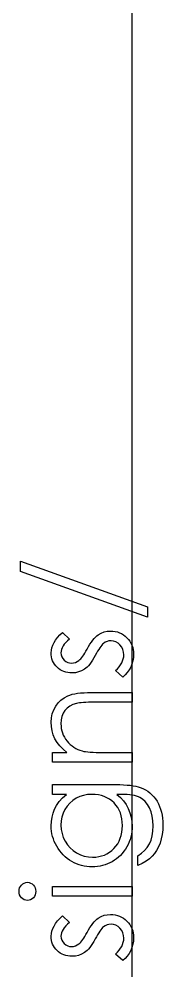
# Model space of a CAD drawing. Header units: millimetres. Extents: x -492 to -44, y 143 to 452.
# Drawn here: x -411.2 to -407.9, y 250.93 to 272.79 of the extents above; entities that cross this region are included whole.
import ezdxf

# ---------------------------------------------------------------- set-up
doc = ezdxf.new("R2010")
doc.units = ezdxf.units.MM

msp = doc.modelspace()

# ---------------------------------------------------------------- linework, layer by layer
at = {"color": 7, "linetype": 'Continuous'}
msp.add_line((-408.607, 164.056), (-408.607, 293.248), dxfattribs=at)
at = {"color": 7, "linetype": 'Continuous', "flags": 128}
for points in [[(-411.17, 260.338), (-408.254, 259.292), (-408.254, 259.292), (-408.254, 259.056), (-408.254, 259.056), (-411.171, 260.101), (-411.171, 260.101), (-411.171, 260.338)], [(-410.206, 258.703), (-410.049, 258.551), (-410.049, 258.551), (-410.094, 258.511), (-410.133, 258.471), (-410.166, 258.431), (-410.193, 258.392), (-410.214, 258.352), (-410.229, 258.313), (-410.238, 258.274), (-410.241, 258.235), (-410.241, 258.235), (-410.237, 258.188), (-410.223, 258.145), (-410.2, 258.104), (-410.168, 258.068), (-410.129, 258.037), (-410.087, 258.016), (-410.043, 258.003), (-409.995, 257.998), (-409.995, 257.998), (-409.952, 258.002), (-409.911, 258.014), (-409.87, 258.033), (-409.83, 258.06), (-409.83, 258.06), (-409.809, 258.078), (-409.788, 258.1), (-409.765, 258.126), (-409.742, 258.156), (-409.718, 258.191), (-409.693, 258.23), (-409.668, 258.273), (-409.641, 258.321), (-409.641, 258.321), (-409.608, 258.379), (-409.576, 258.432), (-409.543, 258.481), (-409.511, 258.524), (-409.479, 258.563), (-409.447, 258.597), (-409.416, 258.626), (-409.385, 258.65), (-409.385, 258.65), (-409.32, 258.687), (-409.251, 258.714), (-409.179, 258.73), (-409.102, 258.735), (-409.102, 258.735), (-409.048, 258.733), (-408.996, 258.726), (-408.946, 258.714), (-408.899, 258.697), (-408.853, 258.675), (-408.809, 258.649), (-408.768, 258.618), (-408.728, 258.582), (-408.692, 258.542), (-408.661, 258.501), (-408.635, 258.457), (-408.613, 258.41), (-408.596, 258.361), (-408.584, 258.31), (-408.577, 258.256), (-408.575, 258.2), (-408.575, 258.2), (-408.579, 258.124), (-408.591, 258.051), (-408.612, 257.978), (-408.641, 257.908), (-408.677, 257.841), (-408.719, 257.781), (-408.767, 257.726), (-408.822, 257.677), (-408.822, 257.677), (-408.991, 257.826), (-408.991, 257.826), (-408.946, 257.869), (-408.907, 257.913), (-408.874, 257.957), (-408.847, 258.002), (-408.826, 258.048), (-408.811, 258.094), (-408.802, 258.141), (-408.799, 258.188), (-408.799, 258.188), (-408.804, 258.253), (-408.821, 258.313), (-408.848, 258.367), (-408.887, 258.417), (-408.932, 258.458), (-408.982, 258.487), (-409.035, 258.505), (-409.093, 258.511), (-409.093, 258.511), (-409.14, 258.507), (-409.185, 258.495), (-409.228, 258.476), (-409.267, 258.449), (-409.267, 258.449), (-409.286, 258.432), (-409.307, 258.409), (-409.329, 258.382), (-409.351, 258.35), (-409.376, 258.313), (-409.401, 258.27), (-409.427, 258.224), (-409.455, 258.172), (-409.455, 258.172), (-409.487, 258.117), (-409.519, 258.066), (-409.55, 258.02), (-409.581, 257.977), (-409.612, 257.94), (-409.643, 257.908), (-409.674, 257.88), (-409.705, 257.857), (-409.705, 257.857), (-409.768, 257.821), (-409.837, 257.795), (-409.909, 257.779), (-409.986, 257.774), (-409.986, 257.774), (-410.037, 257.776), (-410.085, 257.782), (-410.131, 257.792), (-410.175, 257.806), (-410.217, 257.825), (-410.257, 257.847), (-410.294, 257.874), (-410.329, 257.904), (-410.361, 257.938), (-410.389, 257.974), (-410.413, 258.013), (-410.432, 258.053), (-410.447, 258.095), (-410.457, 258.14), (-410.464, 258.186), (-410.466, 258.235), (-410.466, 258.235), (-410.462, 258.293), (-410.45, 258.352), (-410.429, 258.41), (-410.4, 258.469), (-410.364, 258.527), (-410.319, 258.585), (-410.267, 258.645), (-410.206, 258.703)], [(-410.434, 255.722), (-410.434, 255.947), (-410.434, 255.947), (-410.104, 255.947), (-410.104, 255.947), (-410.192, 256.02), (-410.267, 256.097), (-410.33, 256.179), (-410.379, 256.264), (-410.417, 256.352), (-410.444, 256.445), (-410.46, 256.542), (-410.466, 256.642), (-410.466, 256.642), (-410.459, 256.743), (-410.44, 256.838), (-410.407, 256.927), (-410.362, 257.01), (-410.306, 257.086), (-410.241, 257.151), (-410.168, 257.205), (-410.084, 257.248), (-410.037, 257.266), (-409.985, 257.282), (-409.926, 257.295), (-409.861, 257.306), (-409.79, 257.314), (-409.712, 257.32), (-409.629, 257.324), (-409.54, 257.325), (-409.54, 257.325), (-408.607, 257.325), (-408.607, 257.325), (-408.607, 257.101), (-408.607, 257.101), (-409.466, 257.101), (-409.466, 257.101), (-409.541, 257.1), (-409.609, 257.099), (-409.67, 257.097), (-409.725, 257.094), (-409.774, 257.09), (-409.817, 257.086), (-409.853, 257.08), (-409.882, 257.074), (-409.882, 257.074), (-409.966, 257.048), (-410.038, 257.013), (-410.101, 256.968), (-410.151, 256.913), (-410.191, 256.849), (-410.219, 256.776), (-410.236, 256.694), (-410.241, 256.603), (-410.241, 256.603), (-410.239, 256.549), (-410.233, 256.496), (-410.222, 256.445), (-410.206, 256.395), (-410.187, 256.346), (-410.163, 256.299), (-410.135, 256.254), (-410.102, 256.21), (-410.066, 256.168), (-410.028, 256.131), (-409.988, 256.096), (-409.946, 256.066), (-409.902, 256.039), (-409.856, 256.016), (-409.808, 255.997), (-409.757, 255.981), (-409.757, 255.981), (-409.72, 255.973), (-409.676, 255.966), (-409.626, 255.96), (-409.568, 255.955), (-409.503, 255.952), (-409.431, 255.949), (-409.353, 255.947), (-409.267, 255.947), (-409.267, 255.947), (-408.607, 255.947), (-408.607, 255.947), (-408.607, 255.722), (-408.607, 255.722), (-410.434, 255.722)], [(-410.434, 254.985), (-410.434, 255.21), (-410.434, 255.21), (-408.984, 255.21), (-408.984, 255.21), (-408.891, 255.209), (-408.805, 255.206), (-408.725, 255.2), (-408.652, 255.193), (-408.585, 255.184), (-408.525, 255.172), (-408.471, 255.158), (-408.423, 255.143), (-408.423, 255.143), (-408.362, 255.118), (-408.305, 255.089), (-408.252, 255.056), (-408.201, 255.018), (-408.155, 254.976), (-408.112, 254.931), (-408.073, 254.881), (-408.037, 254.826), (-408.005, 254.768), (-407.978, 254.708), (-407.955, 254.644), (-407.936, 254.578), (-407.921, 254.508), (-407.91, 254.436), (-407.903, 254.361), (-407.901, 254.284), (-407.901, 254.284), (-407.905, 254.17), (-407.918, 254.063), (-407.939, 253.962), (-407.969, 253.866), (-408.005, 253.778), (-408.047, 253.698), (-408.095, 253.628), (-408.148, 253.565), (-408.211, 253.508), (-408.287, 253.453), (-408.376, 253.401), (-408.478, 253.351), (-408.478, 253.351), (-408.478, 253.575), (-408.478, 253.575), (-408.394, 253.632), (-408.322, 253.696), (-408.262, 253.768), (-408.212, 253.848), (-408.174, 253.937), (-408.147, 254.035), (-408.131, 254.143), (-408.126, 254.262), (-408.126, 254.262), (-408.131, 254.379), (-408.147, 254.487), (-408.174, 254.585), (-408.212, 254.674), (-408.259, 254.752), (-408.31, 254.818), (-408.367, 254.872), (-408.429, 254.914), (-408.465, 254.931), (-408.505, 254.945), (-408.552, 254.957), (-408.603, 254.967), (-408.66, 254.975), (-408.722, 254.981), (-408.789, 254.984), (-408.862, 254.985), (-408.862, 254.985), (-408.957, 254.985), (-408.957, 254.985), (-408.877, 254.915), (-408.807, 254.838), (-408.747, 254.753), (-408.697, 254.661), (-408.658, 254.564), (-408.629, 254.464), (-408.612, 254.361), (-408.607, 254.255), (-408.607, 254.255), (-408.609, 254.192), (-408.614, 254.131), (-408.624, 254.07), (-408.638, 254.011), (-408.655, 253.952), (-408.676, 253.894), (-408.702, 253.837), (-408.731, 253.782), (-408.763, 253.728), (-408.798, 253.678), (-408.836, 253.63), (-408.877, 253.585), (-408.92, 253.544), (-408.965, 253.506), (-409.014, 253.471), (-409.065, 253.439), (-409.118, 253.411), (-409.173, 253.387), (-409.228, 253.366), (-409.285, 253.349), (-409.343, 253.336), (-409.403, 253.326), (-409.464, 253.321), (-409.526, 253.319), (-409.526, 253.319), (-409.588, 253.321), (-409.65, 253.327), (-409.71, 253.336), (-409.769, 253.35), (-409.827, 253.368), (-409.884, 253.389), (-409.94, 253.415), (-409.995, 253.444), (-410.048, 253.477), (-410.098, 253.513), (-410.145, 253.552), (-410.19, 253.594), (-410.231, 253.64), (-410.27, 253.688), (-410.306, 253.739), (-410.339, 253.793), (-410.368, 253.849), (-410.394, 253.905), (-410.416, 253.963), (-410.434, 254.021), (-410.448, 254.08), (-410.458, 254.14), (-410.464, 254.201), (-410.466, 254.262), (-410.466, 254.262), (-410.461, 254.363), (-410.446, 254.46), (-410.422, 254.553), (-410.388, 254.644), (-410.342, 254.731), (-410.281, 254.818), (-410.205, 254.902), (-410.114, 254.985), (-410.114, 254.985), (-410.434, 254.985)], [(-410.241, 254.28), (-410.235, 254.182), (-410.217, 254.087), (-410.188, 253.997), (-410.146, 253.909), (-410.093, 253.828), (-410.032, 253.756), (-409.961, 253.694), (-409.882, 253.64), (-409.796, 253.597), (-409.706, 253.567), (-409.613, 253.549), (-409.517, 253.543), (-409.517, 253.543), (-409.444, 253.546), (-409.375, 253.555), (-409.308, 253.571), (-409.245, 253.593), (-409.186, 253.622), (-409.129, 253.656), (-409.075, 253.697), (-409.025, 253.744), (-408.98, 253.796), (-408.94, 253.852), (-408.907, 253.912), (-408.88, 253.976), (-408.859, 254.043), (-408.843, 254.114), (-408.834, 254.188), (-408.831, 254.267), (-408.831, 254.267), (-408.834, 254.346), (-408.843, 254.421), (-408.858, 254.492), (-408.879, 254.559), (-408.906, 254.622), (-408.94, 254.681), (-408.979, 254.737), (-409.024, 254.788), (-409.074, 254.834), (-409.128, 254.874), (-409.186, 254.908), (-409.247, 254.936), (-409.312, 254.958), (-409.381, 254.973), (-409.453, 254.982), (-409.53, 254.985), (-409.53, 254.985), (-409.63, 254.98), (-409.723, 254.963), (-409.812, 254.934), (-409.895, 254.895), (-409.971, 254.844), (-410.038, 254.785), (-410.098, 254.716), (-410.149, 254.638), (-410.189, 254.553), (-410.218, 254.465), (-410.235, 254.374), (-410.241, 254.28)], [(-411.203, 252.757), (-411.199, 252.798), (-411.189, 252.837), (-411.171, 252.872), (-411.146, 252.904), (-411.117, 252.931), (-411.084, 252.95), (-411.048, 252.962), (-411.009, 252.966), (-411.009, 252.966), (-410.972, 252.962), (-410.937, 252.95), (-410.904, 252.931), (-410.875, 252.904), (-410.85, 252.872), (-410.832, 252.837), (-410.822, 252.798), (-410.818, 252.757), (-410.818, 252.757), (-410.822, 252.716), (-410.832, 252.678), (-410.85, 252.642), (-410.875, 252.61), (-410.904, 252.584), (-410.937, 252.565), (-410.972, 252.553), (-411.009, 252.549), (-411.009, 252.549), (-411.048, 252.553), (-411.084, 252.565), (-411.117, 252.584), (-411.146, 252.61), (-411.171, 252.642), (-411.189, 252.678), (-411.199, 252.716), (-411.203, 252.757)], [(-410.434, 252.645), (-410.434, 252.87), (-410.434, 252.87), (-408.607, 252.87), (-408.607, 252.87), (-408.607, 252.645), (-408.607, 252.645), (-410.434, 252.645)], [(-410.206, 252.197), (-410.049, 252.044), (-410.049, 252.044), (-410.094, 252.004), (-410.133, 251.964), (-410.166, 251.924), (-410.193, 251.885), (-410.214, 251.846), (-410.229, 251.807), (-410.238, 251.768), (-410.241, 251.729), (-410.241, 251.729), (-410.237, 251.682), (-410.223, 251.638), (-410.2, 251.598), (-410.168, 251.561), (-410.129, 251.531), (-410.087, 251.509), (-410.043, 251.496), (-409.995, 251.492), (-409.995, 251.492), (-409.952, 251.496), (-409.911, 251.507), (-409.87, 251.527), (-409.83, 251.554), (-409.83, 251.554), (-409.809, 251.571), (-409.788, 251.593), (-409.765, 251.619), (-409.742, 251.65), (-409.718, 251.685), (-409.693, 251.724), (-409.668, 251.767), (-409.641, 251.815), (-409.641, 251.815), (-409.608, 251.873), (-409.576, 251.926), (-409.543, 251.974), (-409.511, 252.018), (-409.479, 252.056), (-409.447, 252.091), (-409.416, 252.12), (-409.385, 252.144), (-409.385, 252.144), (-409.32, 252.181), (-409.251, 252.208), (-409.179, 252.223), (-409.102, 252.229), (-409.102, 252.229), (-409.048, 252.226), (-408.996, 252.219), (-408.946, 252.207), (-408.899, 252.191), (-408.853, 252.169), (-408.809, 252.143), (-408.768, 252.112), (-408.728, 252.076), (-408.692, 252.036), (-408.661, 251.994), (-408.635, 251.95), (-408.613, 251.904), (-408.596, 251.855), (-408.584, 251.803), (-408.577, 251.75), (-408.575, 251.693), (-408.575, 251.693), (-408.579, 251.618), (-408.591, 251.544), (-408.612, 251.472), (-408.641, 251.401), (-408.677, 251.335), (-408.719, 251.274), (-408.767, 251.22), (-408.822, 251.171), (-408.822, 251.171), (-408.991, 251.32), (-408.991, 251.32), (-408.946, 251.363), (-408.907, 251.406), (-408.874, 251.451), (-408.847, 251.496), (-408.826, 251.541), (-408.811, 251.588), (-408.802, 251.634), (-408.799, 251.682), (-408.799, 251.682), (-408.804, 251.747), (-408.821, 251.806), (-408.848, 251.861), (-408.887, 251.91), (-408.932, 251.951), (-408.982, 251.981), (-409.035, 251.998), (-409.093, 252.004), (-409.093, 252.004), (-409.14, 252), (-409.185, 251.989), (-409.228, 251.97), (-409.267, 251.943), (-409.267, 251.943), (-409.286, 251.925), (-409.307, 251.903), (-409.329, 251.875), (-409.351, 251.843), (-409.376, 251.806), (-409.401, 251.764), (-409.427, 251.717), (-409.455, 251.666), (-409.455, 251.666), (-409.487, 251.61), (-409.519, 251.559), (-409.55, 251.513), (-409.581, 251.471), (-409.612, 251.434), (-409.643, 251.402), (-409.674, 251.374), (-409.705, 251.351), (-409.705, 251.351), (-409.768, 251.314), (-409.837, 251.288), (-409.909, 251.272), (-409.986, 251.267), (-409.986, 251.267), (-410.037, 251.269), (-410.085, 251.275), (-410.131, 251.286), (-410.175, 251.3), (-410.217, 251.318), (-410.257, 251.341), (-410.294, 251.367), (-410.329, 251.398), (-410.361, 251.432), (-410.389, 251.468), (-410.413, 251.506), (-410.432, 251.546), (-410.447, 251.589), (-410.457, 251.633), (-410.464, 251.68), (-410.466, 251.729), (-410.466, 251.729), (-410.462, 251.787), (-410.45, 251.845), (-410.429, 251.904), (-410.4, 251.962), (-410.364, 252.02), (-410.319, 252.079), (-410.267, 252.138), (-410.206, 252.197)]]:
    msp.add_lwpolyline(points, dxfattribs=at)

doc.saveas('drawing.dxf')
